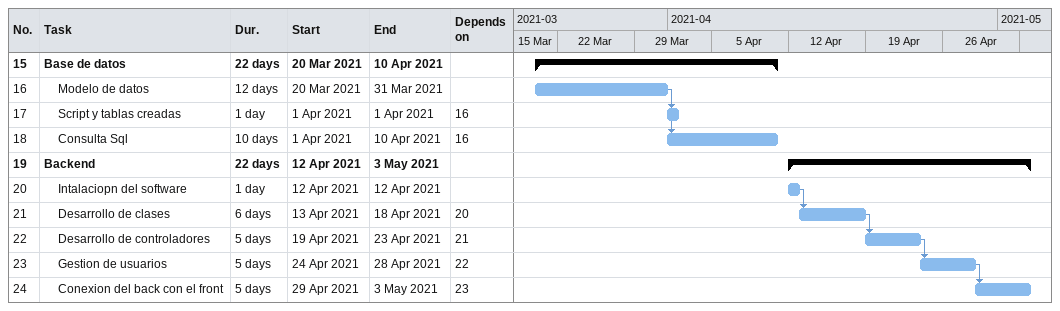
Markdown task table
| ID | Level | Task | Duration | Start | Finish | Predecessors |
|---|---|---|---|---|---|---|
| 15 | 1 | **Base de datos** | 22d | 2021-03-20 | 2021-04-10 |  |
| 16 | 2 | Modelo de datos | 12d | 2021-03-20 | 2021-03-31 |  |
| 17 | 2 | Script y tablas creadas | 1d | 2021-04-01 | 2021-04-01 | 16 |
| 18 | 2 | Consulta Sql | 10d | 2021-04-01 | 2021-04-10 | 16 |
| 19 | 1 | **Backend** | 22d | 2021-04-12 | 2021-05-03 |  |
| 20 | 2 | Intalaciopn del software | 1d | 2021-04-12 | 2021-04-12 |  |
| 21 | 2 | Desarrollo de clases | 6d | 2021-04-13 | 2021-04-18 | 20 |
| 22 | 2 | Desarrollo de controladores | 5d | 2021-04-19 | 2021-04-23 | 21 |
| 23 | 2 | Gestion de usuarios | 5d | 2021-04-24 | 2021-04-28 | 22 |
| 24 | 2 | Conexion del back con el front | 5d | 2021-04-29 | 2021-05-03 | 23 |
